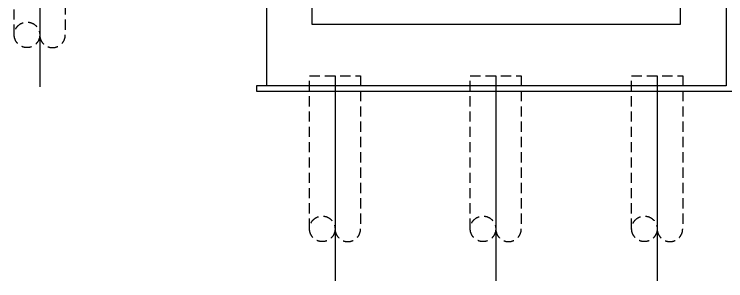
# Model space of a CAD drawing. Header units: millimetres. Extents: x 5349504 to 6791112, y -2212455 to -2153443.
# Drawn here: x 6527386 to 6534359, y -2203632 to -2201022 of the extents above; entities that cross this region are included whole.
import ezdxf

# ---------------------------------------------------------------- set-up
doc = ezdxf.new("R2010")
doc.units = ezdxf.units.MM
doc.header["$LTSCALE"] = 400
doc.linetypes.add('HIDDEN', pattern=[0.375, 0.25, -0.125])
doc.layers.get('DEFPOINTS').update_dxf_attribs({"color": 140})
for name, color, linetype in [('CONC', 2, 'Continuous'), ('GRND', 8, 'Continuous'), ('HID_UG', 5, 'HIDDEN')]:
    doc.layers.add(name, color=color, linetype=linetype)

# ---------------------------------------------------------------- blocks, each defined once
blk = doc.blocks.new('PHC500 EL')
at = {"layer": 'DEFPOINTS'}
blk.add_line((0, 100), (0, -1908.5), dxfattribs=at)
at = {"layer": 'HID_UG'}
blk.add_lwpolyline([(-250, -1400), (-250, 100), (250, 100), (250, -1400)], dxfattribs=at)
blk.add_circle((-125, -1400), 125, dxfattribs=at)
blk.add_arc((125, -1400), 125, 180, 0, dxfattribs=at)

msp = doc.modelspace()

# ---------------------------------------------------------------- linework, layer by layer
at = {"layer": 'CONC'}
for points in [[(6533911.3, -2197923.6), (6534361.3, -2197923.6), (6534361.3, -2201723.6), (6529861.3, -2201723.6), (6529861.3, -2197923.6), (6530304.8, -2197923.6)], [(6533911.3, -2197923.6), (6533911.3, -2201123.6), (6530304.8, -2201123.6), (6530304.8, -2197923.6)]]:
    msp.add_lwpolyline(points, dxfattribs=at)
at = {"layer": 'GRND'}
msp.add_lwpolyline([(6529861.3, -2201723.6), (6529761.3, -2201723.6), (6529761.3, -2201773.6), (6534461.3, -2201773.6)], dxfattribs=at)

# ---------------------------------------------------------------- block references
at = {"layer": 'HID_UG'}
for p in [(6527636.3, -2199823.6), (6530529.8, -2201723.6), (6532104.8, -2201723.6), (6533686.3, -2201723.6)]:
    msp.add_blockref('PHC500 EL', p, dxfattribs=at)

doc.saveas('drawing.dxf')
